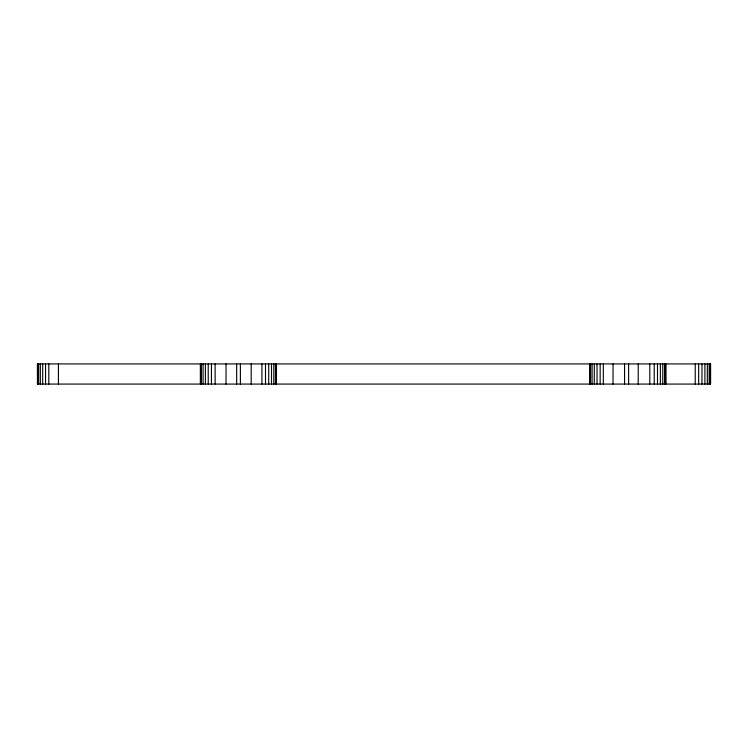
<?xml version="1.0" encoding="UTF-8"?>
<svg xmlns="http://www.w3.org/2000/svg" width="748" height="748" viewBox="0 0 748 748"><rect width="100%" height="100%" fill="white"/><g stroke="black" fill="none" stroke-linecap="round" stroke-linejoin="round"><path stroke-width="1.12" d="M710.301 363.93L710.301 384.07M709.179 363.93L709.179 384.07M707.337 363.93L707.337 384.07M704.887 363.93L704.887 384.07M701.961 363.93L701.961 384.07M698.669 363.93L698.669 384.07M695.238 363.93L695.238 384.07M665.842 363.93L665.842 384.07M665.608 363.93L665.608 384.07M664.561 363.93L664.561 384.07M662.775 363.93L662.775 384.07M660.381 363.93L660.381 384.07M657.492 363.93L657.492 384.07M654.229 363.93L654.229 384.07M649.797 363.93L649.797 384.07M638.212 363.93L638.212 384.07M628.619 363.93L628.619 384.07M624.561 363.93L624.561 384.07M613.033 363.93L613.033 384.07M603.318 363.93L603.318 384.07M600.167 363.93L600.167 384.07M597.026 363.93L597.026 384.07M594.286 363.93L594.286 384.07M592.098 363.93L592.098 384.07M590.555 363.93L590.555 384.07M276.48 363.93L276.48 384.07M276.349 363.93L276.349 384.07M275.451 363.93L275.451 384.07M273.796 363.93L273.796 384.07M271.505 363.93L271.505 384.07M268.71 363.93L268.71 384.07M265.503 363.93L265.503 384.07M261.931 363.93L261.931 384.07M251.197 363.93L251.197 384.07M240.389 363.93L240.389 384.07M236.658 363.93L236.658 384.07M226.027 363.93L226.027 384.07M215.125 363.93L215.125 384.07M211.432 363.93L211.432 384.07M208.225 363.93L208.225 384.07M205.401 363.93L205.401 384.07M203.091 363.93L203.091 384.07M201.418 363.93L201.418 384.07M200.352 363.93L200.352 384.07M58.428 363.93L58.428 384.07M48.798 363.93L48.798 384.07M45.553 363.93L45.553 384.07M42.692 363.93L42.692 384.07M40.336 363.93L40.336 384.07M38.597 363.93L38.597 384.07M37.596 363.93L37.596 384.07M710.6 363.93L37.4 363.93L37.447 384.07L710.6 384.07L710.6 363.93M589.779 384.07L589.779 363.93L589.714 384.07"/></g></svg>
